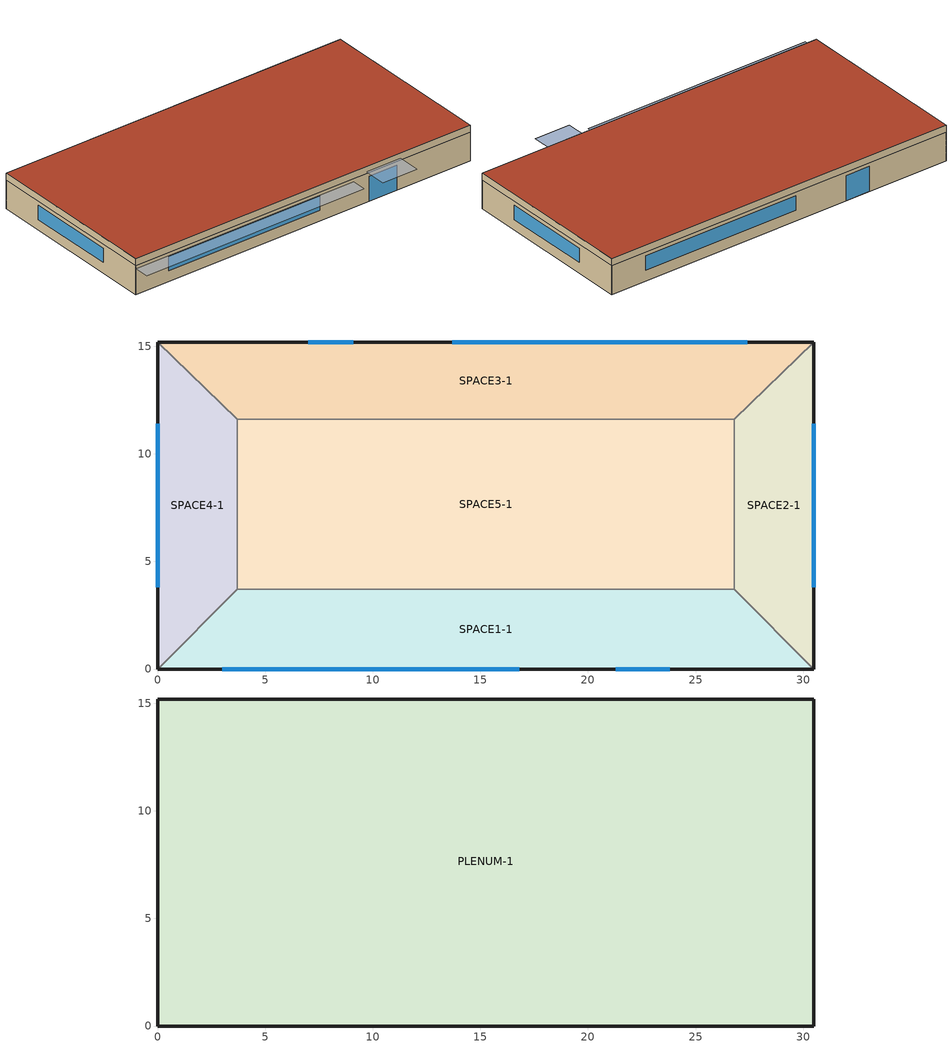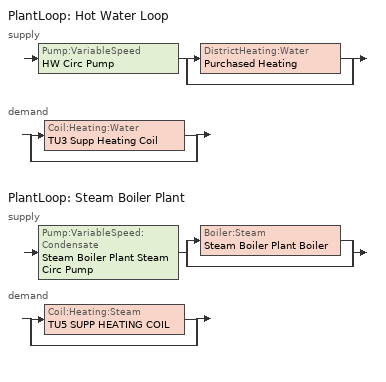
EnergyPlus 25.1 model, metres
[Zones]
SPACE1-1
 floor ground (FLOOR-SLAB-1): 26.8,3.7 30.5,0 0,0 3.7,3.7 z0
 wall outside (WALL-1): 0,0 30.5,0 z0:2.4
 wall to SPACE2-1 (INT-WALL-1): 30.5,0 26.8,3.7 z0:2.4
 wall to SPACE4-1 (INT-WALL-1): 3.7,3.7 0,0 z0:2.4
 wall to SPACE5-1 (INT-WALL-1): 26.8,3.7 3.7,3.7 z0:2.4
 window (Dbl Clr 3mm/13mm Air): 3,0 16.8,0 z0.9:2.1
 window (Sgl Grey 3mm): 21.3,0 23.8,0 z0:2.1
SPACE2-1
 floor ground (FLOOR-SLAB-1): 26.8,11.6 30.5,15.2 30.5,0 26.8,3.7 z0
 wall outside (WALL-1): 30.5,0 30.5,15.2 z0:2.4
 wall to SPACE3-1 (INT-WALL-1): 30.5,15.2 26.8,11.6 z0:2.4
 wall to SPACE5-1 (INT-WALL-1): 26.8,11.6 26.8,3.7 z0:2.4
 window (Dbl Clr 3mm/13mm Air): 30.5,3.8 30.5,11.4 z0.9:2.1
SPACE3-1
 floor ground (FLOOR-SLAB-1): 26.8,11.6 3.7,11.6 0,15.2 30.5,15.2 z0
 wall outside (WALL-1): 30.5,15.2 0,15.2 z0:2.4
 wall to SPACE4-1 (INT-WALL-1): 0,15.2 3.7,11.6 z0:2.4
 wall to SPACE5-1 (INT-WALL-1): 3.7,11.6 26.8,11.6 z0:2.4
 window (Dbl Clr 3mm/13mm Air): 27.4,15.2 13.7,15.2 z0.9:2.1
 window (Sgl Grey 3mm): 9.1,15.2 7,15.2 z0:2.1
SPACE4-1
 floor ground (FLOOR-SLAB-1): 3.7,3.7 0,0 0,15.2 3.7,11.6 z0
 wall outside (WALL-1): 0,15.2 0,0 z0:2.4
 wall to SPACE5-1 (INT-WALL-1): 3.7,3.7 3.7,11.6 z0:2.4
 window (Dbl Clr 3mm/13mm Air): 0,11.4 0,3.8 z0.9:2.1
SPACE5-1
 floor ground (FLOOR-SLAB-1): 26.8,11.6 26.8,3.7 3.7,3.7 3.7,11.6 z0
PLENUM-1
 floor to SPACE1-1 (CLNG-1): 26.8,3.7 30.5,0 0,0 3.7,3.7 z2.4
 floor to SPACE2-1 (CLNG-1): 26.8,11.6 30.5,15.2 30.5,0 26.8,3.7 z2.4
 floor to SPACE3-1 (CLNG-1): 26.8,11.6 3.7,11.6 0,15.2 30.5,15.2 z2.4
 floor to SPACE4-1 (CLNG-1): 3.7,3.7 0,0 0,15.2 3.7,11.6 z2.4
 floor to SPACE5-1 (CLNG-1): 26.8,11.6 26.8,3.7 3.7,3.7 3.7,11.6 z2.4
 wall outside (WALL-1): 0,0 30.5,0 30.5,15.2 0,15.2 0,0 z2.4:3
 roof outside (ROOF-1): 0,15.2 0,0 30.5,0 30.5,15.2 z3
shading: 0,-1.3 0,0 19.8,0 19.8,-1.3 z2.2; 21,-2 21,0 24.1,0 24.1,-2 z2.6
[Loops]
PlantLoop 'Hot Water Loop'
 supply: Pump:VariableSpeed 'HW Circ Pump' > split
  | DistrictHeating:Water 'Purchased Heating'
  | bypass
 demand: split
  | Coil:Heating:Water 'TU3 Supp Heating Coil'
  | bypass
PlantLoop 'Steam Boiler Plant'
 supply: Pump:VariableSpeed:Condensate 'Steam Boiler Plant Steam Circ Pump' > split
  | Boiler:Steam 'Steam Boiler Plant Boiler'
  | bypass
 demand: split
  | Coil:Heating:Steam 'TU5 SUPP HEATING COIL'
  | bypass
[Building]
Building: North Axis {deg}=30; Terrain=City; Loads Convergence Tolerance Value {W}=0.04; Temperature Convergence Tolerance Value {deltaC}=0.4; Solar Distribution=FullExterior; Maximum Number of Warmup Days=25; Minimum Number of Warmup Days=6
[Site:Location]
CHICAGO_IL_USA TMY2-94846: Latitude {deg}=41.78; Longitude {deg}=-87.75; Time Zone {hr}=-6; Elevation {m}=190
[SizingPeriod:DesignDay] Day of Month=21; Humidity Condition Type=Wetbulb; Barometric Pressure {Pa}=99063; Rain Indicator=No; Snow Indicator=No; Daylight Saving Time Indicator=No; Solar Model Indicator=ASHRAEClearSky
Name | Month | Day Type | Maximum Dry-Bulb Temperature {C} | Daily Dry-Bulb Temperature Range {deltaC} | Wetbulb or DewPoint at Maximum Dry-Bulb {C} | Wind Speed {m/s} | Wind Direction {deg} | Sky Clearness
CHICAGO_IL_USA Annual Heating 99% Design Conditions DB | 1 | WinterDesignDay | -17.3 | 0 | -17.3 | 4.9 | 270 | 0
CHICAGO_IL_USA Annual Cooling 1% Design Conditions DB/MCWB | 7 | SummerDesignDay | 31.5 | 10.7 | 23 | 5.3 | 230 | 1
[Site:GroundTemperature:BuildingSurface]
20.03, 20.03, 20.13, 20.3, 20.43, 20.52, 20.62, 20.77, 20.78, 20.55, 20.44, 20.2
[Material] Thermal Absorptance=0.9
Name | Roughness | Thickness {m} | Conductivity {W/m-K} | Density {kg/m3} | Specific Heat {J/kg-K} | Solar Absorptance | Visible Absorptance
RG01 | Rough | 0.0127 | 1.442 | 881 | 1674 | 0.65 | 0.65
BR01 | VeryRough | 0.0095 | 0.162 | 1121 | 1464 | 0.7 | 0.7
IN46 | VeryRough | 0.0762 | 0.023 | 24 | 1590 | 0.5 | 0.5
WD01 | MediumSmooth | 0.0191 | 0.115 | 513 | 1381 | 0.78 | 0.78
PW03 | MediumSmooth | 0.0127 | 0.115 | 545 | 1213 | 0.78 | 0.78
IN02 | Rough | 0.0901 | 0.043 | 10 | 837 | 0.75 | 0.75
GP01 | MediumSmooth | 0.0127 | 0.16 | 801 | 837 | 0.75 | 0.75
GP02 | MediumSmooth | 0.0159 | 0.16 | 801 | 837 | 0.75 | 0.75
CC03 | MediumRough | 0.1016 | 1.31 | 2243 | 837 | 0.65 | 0.65
[Material:NoMass] Roughness=Rough
Name | Thermal Resistance {m2-K/W} | Thermal Absorptance | Solar Absorptance | Visible Absorptance
CP01 | 0.367 | 0.9 | 0.75 | 0.75
MAT-CLNG-1 | 0.652259 | 0.65 | 0.65 | 0.65
[Material:AirGap]
AL21: Thermal Resistance {m2-K/W}=0.157
[WindowMaterial:Glazing] Optical Data Type=SpectralAverage; Thickness {m}=0.003; Infrared Transmittance at Normal Incidence=0; Front Side Infrared Hemispherical Emissivity=0.84; Back Side Infrared Hemispherical Emissivity=0.84; Conductivity {W/m-K}=0.9
Name | Solar Transmittance at Normal Incidence | Front Side Solar Reflectance at Normal Incidence | Back Side Solar Reflectance at Normal Incidence | Visible Transmittance at Normal Incidence | Front Side Visible Reflectance at Normal Incidence | Back Side Visible Reflectance at Normal Incidence
CLEAR 3MM | 0.837 | 0.075 | 0.075 | 0.898 | 0.081 | 0.081
GREY 3MM | 0.626 | 0.061 | 0.061 | 0.611 | 0.061 | 0.061
[WindowMaterial:Gas]
AIR 13MM: Gas Type=Air; Thickness {m}=0.0127
[Construction]
ROOF-1: RG01, BR01, IN46, WD01
WALL-1: WD01, PW03, IN02, GP01
CLNG-1: MAT-CLNG-1
FLOOR-SLAB-1: CC03, CP01
INT-WALL-1: GP02, AL21, GP02
Dbl Clr 3mm/13mm Air: CLEAR 3MM, AIR 13MM, CLEAR 3MM
Sgl Grey 3mm: GREY 3MM
[Zone] Type=1; Multiplier=1
Name | Ceiling Height {m} | Volume {m3}
PLENUM-1 | 0.6096 | 283.2
SPACE1-1; SPACE3-1 | 2.4384 | 239.247
SPACE2-1; SPACE4-1 | 2.4384 | 103.311
SPACE5-1 | 2.4384 | 447.683
[People] Number of People Schedule=OCCUPY-1; Number of People Calculation Method=people; Fraction Radiant=0.3; Sensible Heat Fraction=AutoCalculate; Activity Level Schedule=ActSchd
Name | Zone or ZoneList or Space or SpaceList | Number of People
SPACE1-1 People 1 | SPACE1-1 | 11
SPACE2-1 People 1 | SPACE2-1 | 5
SPACE3-1 People 1 | SPACE3-1 | 11
SPACE4-1 People 1 | SPACE4-1 | 5
SPACE5-1 People 1 | SPACE5-1 | 20
[Lights] Schedule=LIGHTS-1; Design Level Calculation Method=Watts/Area; Watts per Zone Floor Area {W/m2}=16.15; Return Air Fraction=0; Fraction Radiant=0.59; Fraction Visible=0.2; Fraction Replaceable=0
Name | Zone or ZoneList or Space or SpaceList
SPACE1-1 Lights 1 | SPACE1-1
SPACE2-1 Lights 1 | SPACE2-1
SPACE3-1 Lights 1 | SPACE3-1
SPACE4-1 Lights 1 | SPACE4-1
SPACE5-1 Lights 1 | SPACE5-1
[ElectricEquipment] Schedule=EQUIP-1; Design Level Calculation Method=Watts/Area; Watts per Zone Floor Area {W/m2}=10.76; Fraction Latent=0; Fraction Radiant=0.3; Fraction Lost=0
Name | Zone or ZoneList or Space or SpaceList
SPACE1-1 ElecEq 1 | SPACE1-1
SPACE2-1 ElecEq 1 | SPACE2-1
SPACE3-1 ElecEq 1 | SPACE3-1
SPACE4-1 ElecEq 1 | SPACE4-1
SPACE5-1 ElecEq 1 | SPACE5-1
[ZoneInfiltration:DesignFlowRate] Schedule=INFIL-SCH; Design Flow Rate Calculation Method=flow/zone; Constant Term Coefficient=0; Temperature Term Coefficient=0; Velocity Term Coefficient=0.2237; Velocity Squared Term Coefficient=0
Name | Zone or ZoneList or Space or SpaceList | Design Flow Rate {m3/s}
SPACE1-1 Infil 1 | SPACE1-1 | 0.0167
SPACE2-1 Infil 1 | SPACE2-1 | 0.00717
SPACE3-1 Infil 1 | SPACE3-1 | 0.0167
SPACE4-1 Infil 1 | SPACE4-1 | 0.00717
SPACE5-1 Infil 1 | SPACE5-1 | 0.031089
[DesignSpecification:OutdoorAir] Outdoor Air Method=Sum; Outdoor Air Flow per Person {m3/s-person}=0.00472; Outdoor Air Flow per Zone Floor Area {m3/s-m2}=0.000508; Outdoor Air Flow per Zone {m3/s}=0
SZ DSOA SPACE1-1; SZ DSOA SPACE2-1; SZ DSOA SPACE3-1; SZ DSOA SPACE4-1; SZ DSOA SPACE5-1
[Sizing:Zone] Zone Cooling Design Supply Air Temperature Input Method=SupplyAirTemperature; Zone Heating Design Supply Air Temperature Input Method=SupplyAirTemperature; Zone Heating Design Supply Air Temperature {C}=50; Zone Cooling Design Supply Air Humidity Ratio {kgWater/kgDryAir}=0.009; Zone Heating Design Supply Air Humidity Ratio {kgWater/kgDryAir}=0.004; Zone Heating Sizing Factor=0; Zone Cooling Sizing Factor=0; Cooling Design Air Flow Method=DesignDay; Cooling Design Air Flow Rate {m3/s}=0; Heating Design Air Flow Method=DesignDay; Heating Design Air Flow Rate {m3/s}=0; Heating Maximum Air Flow per Zone Floor Area {m3/s-m2}=.002032; Heating Maximum Air Flow {m3/s}=.1415762; Heating Maximum Air Flow Fraction=0.3; Account for Dedicated Outdoor Air System=No; Dedicated Outdoor Air System Control Strategy=NeutralSupplyAir; Dedicated Outdoor Air Low Setpoint Temperature for Design {C}=autosize; Dedicated Outdoor Air High Setpoint Temperature for Design {C}=autosize
Name | Zone Cooling Design Supply Air Temperature {C} | Design Specification Outdoor Air Object
SPACE1-1 | 12.5 | SZ DSOA SPACE1-1
SPACE2-1 | 12.5 | SZ DSOA SPACE2-1
SPACE3-1 | 12.5 | SZ DSOA SPACE3-1
SPACE4-1 | 12.5 | SZ DSOA SPACE4-1
SPACE5-1 | 13.5 | SZ DSOA SPACE5-1
[Sizing:Plant]
Name | Loop Type | Design Loop Exit Temperature {C} | Loop Design Temperature Difference {deltaC}
Hot Water Loop | heating | 82 | 11
Steam Boiler Plant | Steam | 110 | 25
[ZoneControl:Thermostat] Control Type Schedule=Zone Control Type Sched; Control 1=DualSetPoint
Name | Zone or ZoneList
SPACE1-1 Control | SPACE1-1
SPACE2-1 Control | SPACE2-1
SPACE3-1 Control | SPACE3-1
SPACE4-1 Control | SPACE4-1
SPACE5-1 Control | SPACE5-1
[ThermostatSetpoint:DualSetpoint]
DualSetPoint: Heating Setpoint Temperature Schedule=Htg-SetP-Sch; Cooling Setpoint Temperature Schedule=Clg-SetP-Sch
[ZoneHVAC:TerminalUnit:VariableRefrigerantFlow] Terminal Unit Availability Schedule=VRFAvailSched; Cooling Supply Air Flow Rate {m3/s}=autosize; No Cooling Supply Air Flow Rate {m3/s}=autosize; Heating Supply Air Flow Rate {m3/s}=autosize; No Heating Supply Air Flow Rate {m3/s}=autosize; Cooling Outdoor Air Flow Rate {m3/s}=autosize; Heating Outdoor Air Flow Rate {m3/s}=autosize; No Load Outdoor Air Flow Rate {m3/s}=autosize; Supply Air Fan Operating Mode Schedule=VRFFanSchedule; Supply Air Fan Placement=drawthrough; Zone Terminal Unit On Parasitic Electric Energy Use {W}=30; Zone Terminal Unit Off Parasitic Electric Energy Use {W}=20; Maximum Supply Air Temperature from Supplemental Heater {C}=autosize
Name | Supply Air Fan Object | Outside Air Mixer Object | Cooling Coil Object | Heating Coil Object | Supplemental Heating Coil
TU1 | TU1 VRF Supply Fan | TU1 OA Mixer | TU1 VRF DX Cooling Coil | TU1 VRF DX Heating Coil | TU1 Supp Heating Coil
TU2 | TU2 VRF Supply Fan | TU2 OA Mixer | TU2 VRF DX Cooling Coil | TU2 VRF DX Heating Coil | TU2 Supp Heating Coil
TU3 | TU3 VRF Supply Fan | TU3 OA Mixer | TU3 VRF DX Cooling Coil | TU3 VRF DX Heating Coil | TU3 Supp Heating Coil
TU4 | TU4 VRF Supply Fan | TU4 OA Mixer | TU4 VRF DX Cooling Coil | TU4 VRF DX Heating Coil | TU4 Supp Heating Coil
TU5 | TU5 VRF Supply Fan | TU5 OA Mixer | TU5 VRF DX Cooling Coil | TU5 VRF DX Heating Coil | TU5 Supp Heating Coil
[Zone equipment]
SPACE1-1: TU1
SPACE2-1: TU2
SPACE3-1: TU3
SPACE4-1: TU4
SPACE5-1: TU5
[Fan:SystemModel] Availability Schedule=VRFAvailSched; Design Maximum Air Flow Rate {m3/s}=AUTOSIZE; Speed Control Method=Discrete; Electric Power Minimum Flow Rate Fraction=0; Design Pressure Rise {Pa}=600; Motor Efficiency=0.9; Motor In Air Stream Fraction=1; Design Electric Power Consumption {W}=AUTOSIZE; Design Power Sizing Method=TotalEfficiencyAndPressure; Fan Total Efficiency=0.7
TU1 VRF Supply Fan; TU2 VRF Supply Fan; TU3 VRF Supply Fan; TU4 VRF Supply Fan; TU5 VRF Supply Fan
[Coil:Cooling:DX:VariableRefrigerantFlow] Availability Schedule=VRFAvailSched; Gross Rated Total Cooling Capacity {W}=autosize; Gross Rated Sensible Heat Ratio=autosize; Rated Air Flow Rate {m3/s}=autosize; Cooling Capacity Ratio Modifier Function of Temperature Curve=VRFTUCoolCapFT; Cooling Capacity Modifier Curve Function of Flow Fraction=VRFACCoolCapFFF
TU1 VRF DX Cooling Coil; TU2 VRF DX Cooling Coil; TU3 VRF DX Cooling Coil; TU4 VRF DX Cooling Coil; TU5 VRF DX Cooling Coil
[Coil:Heating:DX:VariableRefrigerantFlow] Availability Schedule=VRFAvailSched; Gross Rated Heating Capacity {W}=autosize; Rated Air Flow Rate {m3/s}=autosize; Heating Capacity Ratio Modifier Function of Temperature Curve=VRFTUHeatCapFT; Heating Capacity Modifier Function of Flow Fraction Curve=VRFACCoolCapFFF
TU1 VRF DX Heating Coil; TU2 VRF DX Heating Coil; TU3 VRF DX Heating Coil; TU4 VRF DX Heating Coil; TU5 VRF DX Heating Coil
[Coil:Heating:Water]
TU3 Supp Heating Coil: Availability Schedule=VRFAvailSched; U-Factor Times Area Value {W/K}=autosize; Maximum Water Flow Rate {m3/s}=autosize; Performance Input Method=UFactorTimesAreaAndDesignWaterFlowRate; Rated Capacity {W}=autosize; Rated Inlet Water Temperature {C}=82.2; Rated Inlet Air Temperature {C}=16.6; Rated Outlet Water Temperature {C}=71.1; Rated Outlet Air Temperature {C}=32.2
[Coil:Heating:Steam]
TU5 Supp Heating Coil: Availability Schedule=VRFAvailSched; Maximum Steam Flow Rate {m3/s}=autosize; Degree of SubCooling {C}=5; Degree of Loop SubCooling {C}=15; Coil Control Type=ZoneLoadControl
[Coil:Heating:Electric]
TU1 Supp Heating Coil: Availability Schedule=VRFAvailSched; Efficiency=0.99; Nominal Capacity {W}=autosize
[Coil:Heating:Fuel] Availability Schedule=VRFAvailSched; Fuel Type=NaturalGas; Burner Efficiency=0.8; Nominal Capacity {W}=autosize
TU2 Supp Heating Coil; TU4 Supp Heating Coil
[AirConditioner:VariableRefrigerantFlow]
Heat Pump=VRF Heat Pump; Availability Schedule=VRFCondAvailSched; Gross Rated Total Cooling Capacity {W}=autosize; Gross Rated Cooling COP {W/W}=3.2917; Minimum Condenser Inlet Node Temperature in Cooling Mode {C}=-5; Maximum Condenser Inlet Node Temperature in Cooling Mode {C}=43; Cooling Capacity Ratio Modifier Function of Low Temperature Curve=VRFCoolCapFT; Cooling Capacity Ratio Boundary Curve=VRFCoolCapFTBoundary; Cooling Capacity Ratio Modifier Function of High Temperature Curve=VRFCoolCapFTHi; Cooling Energy Input Ratio Modifier Function of Low Temperature Curve=VRFCoolEIRFT; Cooling Energy Input Ratio Boundary Curve=VRFCoolEIRFTBoundary; Cooling Energy Input Ratio Modifier Function of High Temperature Curve=VRFCoolEIRFTHi; Cooling Energy Input Ratio Modifier Function of Low Part-Load Ratio Curve=CoolingEIRLowPLR; Cooling Energy Input Ratio Modifier Function of High Part-Load Ratio Curve=CoolingEIRHiPLR; Cooling Combination Ratio Correction Factor Curve=CoolingCombRatio; Cooling Part-Load Fraction Correlation Curve=VRFCPLFFPLR; Gross Rated Heating Capacity {W}=autosize; Gross Rated Heating COP {W/W}=3.5484; Minimum Condenser Inlet Node Temperature in Heating Mode {C}=-20; Maximum Condenser Inlet Node Temperature in Heating Mode {C}=20; Heating Capacity Ratio Modifier Function of Low Temperature Curve=VRFHeatCapFT; Heating Capacity Ratio Boundary Curve=VRFHeatCapFTBoundary; Heating Capacity Ratio Modifier Function of High Temperature Curve=VRFHeatCapFTHi; Heating Energy Input Ratio Modifier Function of Low Temperature Curve=VRFHeatEIRFT; Heating Energy Input Ratio Boundary Curve=VRFHeatEIRFTBoundary; Heating Energy Input Ratio Modifier Function of High Temperature Curve=VRFHeatEIRFTHi; Heating Performance Curve Outdoor Temperature Type=WetBulbTemperature; Heating Energy Input Ratio Modifier Function of Low Part-Load Ratio Curve=HeatingEIRLowPLR; Heating Energy Input Ratio Modifier Function of High Part-Load Ratio Curve=HeatingEIRHiPLR; Heating Combination Ratio Correction Factor Curve=HeatingCombRatio; Heating Part-Load Fraction Correlation Curve=VRFCPLFFPLR; Minimum Heat Pump Part-Load Ratio=0.25; Zone Name for Master Thermostat Location=SPACE1-1; Master Thermostat Priority Control Type=LoadPriority; Zone Terminal Unit List=VRF Heat Pump TU List; Heat Pump Waste Heat Recovery=No; Equivalent Piping Length used for Piping Correction Factor in Cooling Mode {m}=30; Vertical Height used for Piping Correction Factor {m}=10; Piping Correction Factor for Length in Cooling Mode Curve=CoolingLengthCorrectionFactor; Piping Correction Factor for Height in Cooling Mode Coefficient {1/m}=-0.000386; Equivalent Piping Length used for Piping Correction Factor in Heating Mode {m}=30; Crankcase Heater Power per Compressor {W}=15; Number of Compressors=3; Ratio of Compressor Size to Total Compressor Capacity {W/W}=0.33; Maximum Outdoor Dry-Bulb Temperature for Crankcase Heater {C}=7; Defrost Strategy=Resistive; Defrost Control=Timed; Resistive Defrost Heater Capacity {W}=autosize; Maximum Outdoor Dry-bulb Temperature for Defrost Operation {C}=7; Condenser Type=AirCooled; Evaporative Condenser Pump Rated Power Consumption {W}=0; Basin Heater Capacity {W/K}=0; Fuel Type=Electricity
[ZoneTerminalUnitList]
VRF Heat Pump TU List: Zone Terminal Unit Name 1=TU3; Zone Terminal Unit Name 2=TU4; Zone Terminal Unit Name 3=TU1; Zone Terminal Unit Name 4=TU2; Zone Terminal Unit Name 5=TU5
[Pump:VariableSpeed]
HW Circ Pump: Design Maximum Flow Rate {m3/s}=autosize; Design Pump Head {Pa}=179352; Design Power Consumption {W}=autosize; Motor Efficiency=0.9; Fraction of Motor Inefficiencies to Fluid Stream=0; Coefficient 1 of the Part Load Performance Curve=0; Coefficient 2 of the Part Load Performance Curve=1; Coefficient 3 of the Part Load Performance Curve=0; Coefficient 4 of the Part Load Performance Curve=0; Design Minimum Flow Rate {m3/s}=0; Pump Control Type=INTERMITTENT
[Pump:VariableSpeed:Condensate]
Steam Boiler Plant Steam Circ Pump: Design Steam Volume Flow Rate {m3/s}=Autosize; Design Power Consumption {W}=Autosize; Coefficient 1 of the Part Load Performance Curve=0; Coefficient 2 of the Part Load Performance Curve=1; Coefficient 3 of the Part Load Performance Curve=0; Coefficient 4 of the Part Load Performance Curve=0
[Boiler:Steam]
Steam Boiler Plant Boiler: Fuel Type=NaturalGas; Maximum Operating Pressure {Pa}=160000; Theoretical Efficiency=0.8; Design Outlet Steam Temperature {C}=115; Nominal Capacity {W}=autosize; Minimum Part Load Ratio=0.00001; Maximum Part Load Ratio=1; Optimum Part Load Ratio=0.2; Coefficient 1 of Fuel Use Function of Part Load Ratio Curve=0.8; Coefficient 2 of Fuel Use Function of Part Load Ratio Curve=0.1; Coefficient 3 of Fuel Use Function of Part Load Ratio Curve=0.1
[DistrictHeating:Water]
Purchased Heating: Nominal Capacity {W}=Autosize
[PlantLoop] Minimum Loop Temperature {C}=10; Maximum Loop Flow Rate {m3/s}=Autosize; Minimum Loop Flow Rate {m3/s}=0; Plant Loop Volume {m3}=autocalculate; Load Distribution Scheme=Optimal
Name | Fluid Type | Plant Equipment Operation Scheme | Maximum Loop Temperature {C}
Hot Water Loop | Water | Hot Loop Operation | 100
Steam Boiler Plant | Steam | Steam Boiler Plant Operation | 110
[PlantEquipmentList]
heating plant: Purchased Heating
Steam Boiler Plant heating plant: Steam Boiler Plant Boiler
[PlantEquipmentOperation:HeatingLoad] Load Range 1 Lower Limit {W}=0; Load Range 1 Upper Limit {W}=100000
Name | Range 1 Equipment List
Purchased Heating Only | heating plant
Steam Boiler Plant Heat Supply | Steam Boiler Plant heating plant
[PlantEquipmentOperationSchemes] Control Scheme 1 Schedule=AlwaysOn
Name | Control Scheme 1
Hot Loop Operation | Purchased Heating Only
Steam Boiler Plant Operation | Steam Boiler Plant Heat Supply
[SetpointManager:Scheduled] Control Variable=Temperature
Name | Schedule | Setpoint Node or NodeList
Hot Water Loop Setpoint Manager | HW Loop Temp Schedule | Hot Water Loop Setpoint Node List
Steam Boiler Plant Boiler Setpoint Manager | Steam-Loop-Temp-Schedule | Steam Boiler Plant Boiler Outlet Node
Steam Boiler Plant Steam Temp Manager | Steam-Loop-Temp-Schedule | Steam Boiler Plant Steam Supply Outlet Node
[Schedule:Compact]
VRFCondAvailSched: Through: 12/31, For: AllDays, Until: 12:00, 1, Until: 13:00, 1, Until: 24:00, 1
VRFFanSchedule: Through: 12/31, For: AllDays, Until: 7:00, 1, Until: 18:00, 1, Until: 24:00, 1
VRFAvailSched: Through: 3/31, For: AllDays, Until: 24:00, 1, Through: 9/30, For: WeekDays, Until: 7:00, 1, Until: 17:00, 1, Until: 24:00, 1, For: SummerDesignDay WinterDesignDay, Until: 24:00, 1, For: AllOtherDays, Until: 24:00, 1, Through: 12/31, For: AllDays, Until: 24:00, 1
OCCUPY-1: Through: 12/31, For: WeekDays SummerDesignDay CustomDay1 CustomDay2, Until: 8:00, 0, Until: 11:00, 1, Until: 12:00, 0.8, Until: 13:00, 0.4, Until: 14:00, 0.8, Until: 18:00, 1, Until: 19:00, 0.5, Until: 21:00, 0.1, Until: 24:00, 0, For: Weekends WinterDesignDay Holiday, Until: 24:00, 0
LIGHTS-1: Through: 12/31, For: WeekDays SummerDesignDay CustomDay1 CustomDay2, Until: 8:00, 0.05, Until: 9:00, 0.9, Until: 10:00, 0.95, Until: 11:00, 1, Until: 12:00, 0.95, Until: 13:00, 0.8, Until: 14:00, 0.9, Until: 18:00, 1, Until: 19:00, 0.6, Until: 21:00, 0.2, Until: 24:00, 0.05, For: Weekends WinterDesignDay Holiday, Until: 24:00, 0.05
EQUIP-1: Through: 12/31, For: WeekDays SummerDesignDay CustomDay1 CustomDay2, Until: 8:00, 0.02, Until: 9:00, 0.4, Until: 14:00, 0.9, Until: 15:00, 0.8, Until: 16:00, 0.7, Until: 18:00, 0.5, Until: 20:00, 0.3, Until: 24:00, 0.02, For: Weekends WinterDesignDay Holiday, Until: 24:00, 0.2
INFIL-SCH: Through: 3/31, For: AllDays, Until: 24:00, 1, Through: 10/31, For: AllDays, Until: 24:00, 0, Through: 12/31, For: AllDays, Until: 24:00, 1
ActSchd: Through: 12/31, For: AllDays, Until: 24:00, 117.24
Htg-SetP-Sch: Through: 12/31, For: SummerDesignDay, Until: 24:00, 21.1, For: WinterDesignDay, Until: 24:00, 21.1, For: WeekDays, Until: 7:00, 21.1, Until: 18:00, 21.1, Until: 24:00, 21.1, For: WeekEnds Holiday, Until: 7:00, 21.1, Until: 13:00, 21.1, Until: 24:00, 21.1, For: AllOtherDays, Until: 7:00, 21.1, Until: 18:00, 21.1, Until: 24:00, 21.1
Clg-SetP-Sch: Through: 12/31, For: SummerDesignDay, Until: 24:00, 23.9, For: WinterDesignDay, Until: 24:00, 23.9, For: WeekDays, Until: 7:00, 23.9, Until: 18:00, 23.9, Until: 24:00, 23.9, For: WeekEnds Holiday, Until: 7:00, 23.9, Until: 13:00, 23.9, Until: 24:00, 23.9, For: AllOtherDays, Until: 7:00, 23.9, Until: 18:00, 23.9, Until: 24:00, 23.9
Zone Control Type Sched: Through: 12/31, For: SummerDesignDay, Until: 24:00, 4, For: WinterDesignDay, Until: 24:00, 4, For: AllOtherDays, Until: 24:00, 4
HW LOOP TEMP SCHEDULE: Through: 12/31, For: Alldays, Until: 24:00, 82
AlwaysOn: Through: 12/31, For: Alldays, Until: 24:00, 1
Steam-Loop-Temp-Schedule: Through: 12/31, For: AllDays, Until: 24:00, 100
[Curve:Linear] Minimum Value of x=1; Maximum Value of x=1.5; Minimum Curve Output=1; Input Unit Type for X=Dimensionless; Output Unit Type=Dimensionless
Name | Coefficient1 Constant | Coefficient2 x | Maximum Curve Output
CoolingCombRatio | 0.618055 | 0.381945 | 1.2
HeatingCombRatio | 0.96034 | 0.03966 | 1.023
[Curve:Quadratic]
Name | Coefficient1 Constant | Coefficient2 x | Coefficient3 x**2 | Minimum Value of x | Maximum Value of x | Input Unit Type for X | Output Unit Type | Minimum Curve Output | Maximum Curve Output
CoolingEIRHiPLR | 1 | 0 | 0 | 1 | 1.5 | Dimensionless | Dimensionless
VRFCPLFFPLR | 0.85 | 0.15 | 0 | 0 | 1 | Dimensionless | Dimensionless | 0.85 | 1
HeatingEIRHiPLR | 2.42944 | -2.23589 | 0.806452 | 1 | 1.5 | Dimensionless | Dimensionless
VRFACCoolCapFFF | 0.8 | 0.2 | 0 | 0.5 | 1.5
[Curve:Cubic]
Name | Coefficient1 Constant | Coefficient2 x | Coefficient3 x**2 | Coefficient4 x**3 | Minimum Value of x | Maximum Value of x | Input Unit Type for X | Output Unit Type | Minimum Curve Output | Maximum Curve Output
VRFCoolCapFTBoundary | 25.7347 | -0.0315004 | -0.014166 | 0 | 11 | 30 | Temperature | Temperature
VRFCoolEIRFTBoundary | 25.7347 | -0.0315004 | -0.014166 | 0 | 15 | 24 | Temperature | Temperature
CoolingEIRLowPLR | 0.462812 | -1.04024 | 2.17491 | -0.597482 | 0 | 1 | Temperature | Temperature
VRFHeatCapFTBoundary | -7.60009 | 3.0509 | -0.116284 | 0 | 15 | 27 | Temperature | Temperature
VRFHeatEIRFTBoundary | -7.60009 | 3.0509 | -0.116284 | 0 | 15 | 27 | Temperature | Temperature | -20 | 15
HeatingEIRLowPLR | 0.140009 | 0.6415 | 0.133905 | 0.0845859 | 0 | 1 | Dimensionless | Dimensionless
VRFTUCoolCapFT | 0.504547 | 0.0288891 | -1.08194e-05 | 1.01359e-05 | 0 | 50 | Temperature | Dimensionless | 0.5 | 1.5
VRFTUHeatCapFT | -0.390709 | 0.261815 | -0.0130432 | 0.000178132 | 0 | 50 | Temperature | Dimensionless | 0.5 | 1.5
[Curve:Biquadratic] Input Unit Type for X=Temperature; Input Unit Type for Y=Temperature; Output Unit Type=Dimensionless
Name | Coefficient1 Constant | Coefficient2 x | Coefficient3 x**2 | Coefficient4 y | Coefficient5 y**2 | Coefficient6 x*y | Minimum Value of x | Maximum Value of x | Minimum Value of y | Maximum Value of y
VRFCoolCapFT | 0.576883 | 0.017448 | 0.000583269 | -1.76324e-06 | -7.474e-09 | -1.30413e-07 | 15 | 24 | -5 | 23
VRFCoolCapFTHi | 0.686736 | 0.0207631 | 0.0005447 | -0.0016218 | -4.259e-07 | -0.0003392 | 15 | 24 | 16 | 43
VRFCoolEIRFT | 0.989011 | -0.0234797 | 0.000199711 | 0.00596834 | -1.0289e-07 | -0.00015686 | 15 | 24 | -5 | 23
VRFCoolEIRFTHi | 0.143515 | 0.0186004 | -0.0003954 | 0.0248522 | 0.00016329 | -0.0006244 | 15 | 24 | 16 | 43
VRFHeatCapFT | 1.0146 | -0.0025067 | -0.000141599 | 0.0269316 | 1.83538e-06 | -0.000358147 | 15 | 27 | -20 | 15
VRFHeatCapFTHi | 1.16113 | 0.0274789 | -0.00168795 | 0.00178338 | 2.03208e-06 | -6.8969e-05 | 15 | 27 | -10 | 15
VRFHeatEIRFT | 0.874655 | -0.0131975 | 0.00110307 | -0.0133118 | 0.00089017 | -0.00012766 | 15 | 27 | -20 | 12
VRFHeatEIRFTHi | 2.50401 | -0.0573677 | 4.07336e-05 | -0.129597 | 0.00135839 | 0.00317047 | 15 | 27 | -10 | 15
CoolingLengthCorrectionFactor | 1.06938 | -0.0014951 | 2.56E-06 | -0.11511 | 0.0511169 | -0.0004369 | 8 | 175 | 0.5 | 1.5
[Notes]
VRF_wSuppHeater_5Zone.idf
Basic file description:  1 story building divided into 4 exterior and one interior conditioned zones and return plenum.
Highlights:              Variable Refrigerant Flow AC System with Supplemental Heating Coil
Simulation Location/Run: CHICAGO_IL_USA TMY3-94846, 2 design days, 2 run periods,
Run Control executes the run periods using the weather file
Location:                Chicago, IL
Design Days:             CHICAGO_IL_USA Annual Heating 99% Design Conditions DB, MaxDB= -17.3°C
CHICAGO_IL_USA Annual Cooling 1% Design Conditions, MaxDB=  31.5°C MCWB=  23.0°C
Run Period (Weather File): 1/1 through 12/31, CHICAGO_IL_USA TMY2-94846
Run Control:             Zone and System sizing with weather file run control
Building: Single floor rectangular building 100 ft x 50 ft. 5 zones - 4 exterior, 1 interior, zone height 8 feet.
Exterior zone depth is 12 feet. There is a 2 foot high return plenum: the overall building height is
10 feet. There are windows on all 4 facades; the south and north facades have glass doors.
The south facing glass is shaded by overhangs. The walls are woodshingle over plywood, R11 insulation,
and gypboard. The roof is a gravel built up roof with R-3 mineral board insulation and plywood sheathing.
The windows are of various single and double pane construction with 3mm and 6mm glass and either 6mm or
13mm argon or air gap.  The window to wall ratio is approximately 0.29.
The south wall and door have overhangs.
The building is oriented 30 degrees east of north.
Floor Area:        463.6 m2 (5000 ft2)
Number of Stories: 1
Zone Description Details:
Internal gains description:     lighting is 1.5 watts/ft2, office equip is 1.0 watts/ft2. There is 1 occupant
per 100 ft2 of floor area. The infiltration is 0.25 air changes per hour.
Interzone Surfaces:             6 interzone surfaces (see diagram)
Internal Mass:                  None
Windows:                        4 ea.: 1) Double pane clear, 3mm glass, 13mm air gap
2) Double pane clear, 3mm glass, 13mm argon gap
3) Double pane clear, 6mm glass, 6mm air gap
4) Double pane lowE,  6mm lowE glass outside, 6mm air gap, 6mm clear glass
Doors:                          2 ea.:    Single pane grey,  3mm glass
Detached Shading:               None
Daylight:                       None
Natural Ventilation:            None
Compact Schedules:              Yes
HVAC:                           The VRF system uses DX cooling and DX heating coils in each of 5 terminal units.
Also each of the terminal units also has one of the following supplemental heating coils:
Coil:Heating:Electric, Coil:Heating:Fuel, Coil:Heating:Water, or Coil:Heating:Steam.
Once all terminal units are simulated, the condenser attached to those terminal
units is then simulated. The input is partially autosized.
Terminal units are set to provide a fixed amount of outdoor air.
Zonal Equipment:                ZoneHVAC:TerminalUnit:VariableRefrigerantFlow
Central Air Handling Equipment: No (uses AirConditioner:VariableRefrigerantFlow condenser object)
System Equipment Autosize:      Yes
Purchased Cooling:              None
Purchased Heating:              None
DX Coils:                       Coil:Cooling:DX:VariableRefrigerantFlow, Coil:Heating:DX:VariableRefrigerantFlow
Supplemental Heating Coils:     Coil:Heating:Electric, Coil:Heating:Fuel, Coil:Heating:Water, Coil:Heating:Steam
Pumps:                          None
Boilers:                        None
Chillers:                       None
Standard Reports:               None
Timestep or Hourly Variables:   Hourly
Time bins Report:               None
HTML Report:                    None
Environmental Emissions:        None
Utility Tariffs:                None
